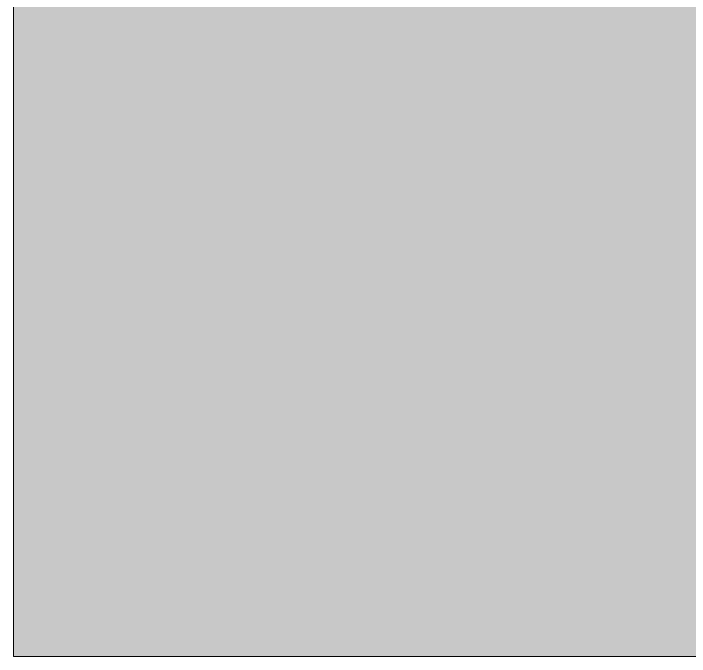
# Model space of a CAD drawing. Header units: inches. Extents: x -4110 to -1807, y 11006 to 12281.
# Drawn here: x -3660.280536 to -3660.279392, y 11829.564396 to 11829.565485 of the extents above; entities that cross this region are included whole.
import ezdxf

# ---------------------------------------------------------------- set-up
doc = ezdxf.new("R2010")
doc.units = ezdxf.units.IN
doc.header["$MEASUREMENT"] = 0
for name, color, linetype, lineweight in [('0-1', 7, 'Continuous', 5), ('0-2', 7, 'Continuous', 9), ('A-DOOR-FRAM-1', 31, 'Continuous', 18), ('A-DOOR-FRAM-2', 7, 'Continuous', 9)]:
    doc.layers.add(name, color=color, linetype=linetype, lineweight=lineweight)

# ---------------------------------------------------------------- blocks, each defined once
blk = doc.blocks.new('SWING - SINGLE - FLUSH - SWING - FLUSH - 2-10 x 6-8 - PASSAGE-4152770-ENLARGED RCP - 3RD FLOOR PLAN - EAST')
at = {"layer": 'A-DOOR-FRAM-1'}
blk.add_hatch(color=256, dxfattribs=at).paths.add_polyline_path([(20, -4.2552565), (20, -4.25), (17, -4.25), (17, -4.75), (20, -4.75)], flags=0)
at = {"layer": 'A-DOOR-FRAM-2'}
for p in [(20, -4.25), (17, -4.75)]:
    blk.add_line(p, (20, -4.75), dxfattribs=at)
blk = doc.blocks.new('CTR - 1st Phase - Unit Layouts_rvt-1-ENLARGED RCP - 3RD FLOOR PLAN - EAST')
at = {"layer": '0-2', "rotation": 269.9999999999951}
blk.add_blockref('SWING - SINGLE - FLUSH - SWING - FLUSH - 2-10 x 6-8 - PASSAGE-4152770-ENLARGED RCP - 3RD FLOOR PLAN - EAST', (-3655.5305363, 11849.5643961), dxfattribs=at)

msp = doc.modelspace()

# ---------------------------------------------------------------- block references
at = {"layer": '0-1'}
msp.add_blockref('CTR - 1st Phase - Unit Layouts_rvt-1-ENLARGED RCP - 3RD FLOOR PLAN - EAST', (0, 0), dxfattribs=at)

doc.saveas('drawing.dxf')
